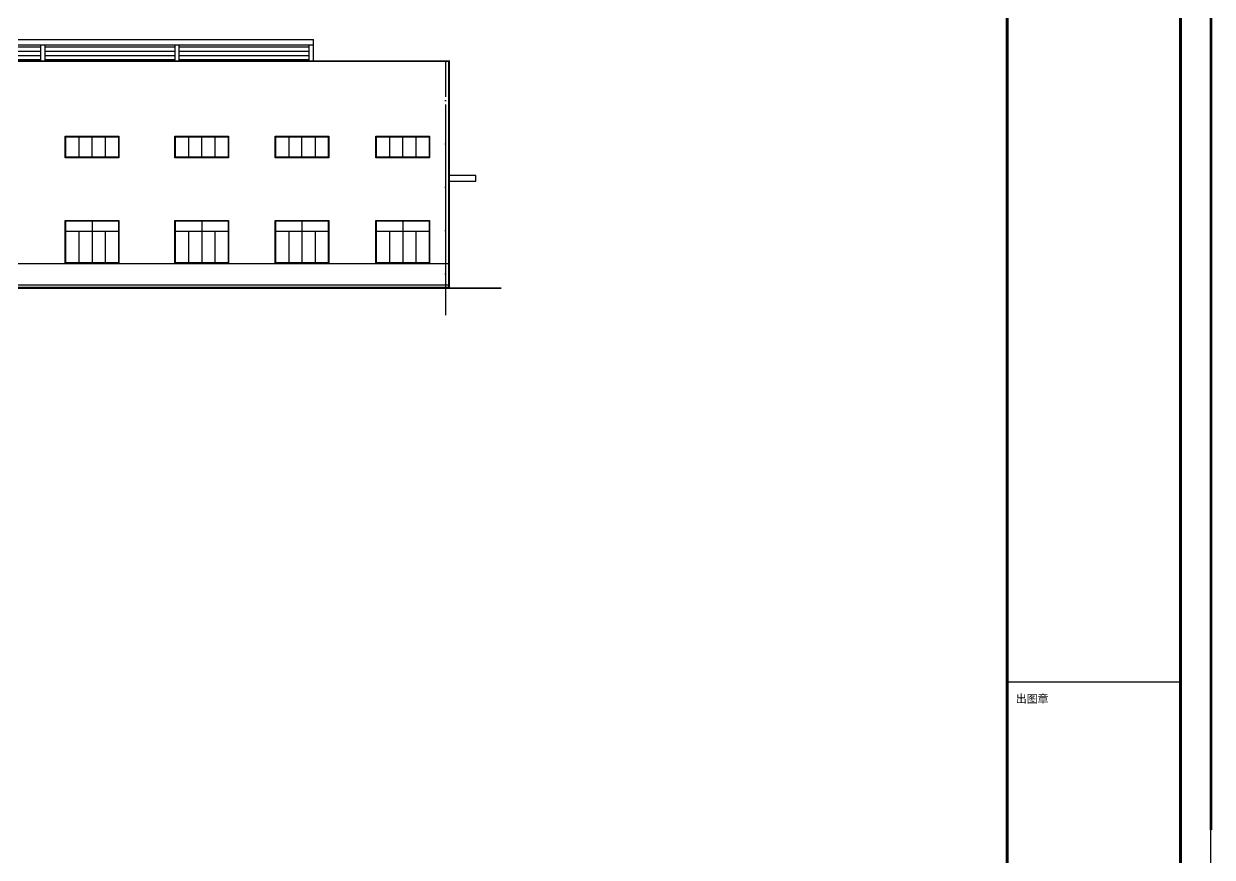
# Model space of a CAD drawing. Extents: x 4150464 to 4450492, y 75142 to 874437.
# Drawn here: x 4384090 to 4450492, y 252900 to 299466 of the extents above; entities that cross this region are included whole.
import ezdxf

# ---------------------------------------------------------------- set-up
doc = ezdxf.new("R2010")
doc.units = 0
doc.header["$LTSCALE"] = 1000
doc.header["$MEASUREMENT"] = 0
doc.linetypes.add('DOTE', pattern=[2.42, 2, -0.2, 0.02, -0.2])
for name, color, linetype in [('AXIS', 3, 'Continuous'), ('DOTE', 8, 'DOTE'), ('PUB_TITLE', 4, 'Continuous'), ('图框', 7, 'Continuous'), ('外框线', 7, 'Continuous'), ('窗', 4, 'Continuous'), ('线', 144, 'Continuous'), ('雨棚', 7, 'Continuous')]:
    doc.layers.add(name, color=color, linetype=linetype)
doc.styles.add('黑体', font='simhei.ttf')

msp = doc.modelspace()

# ---------------------------------------------------------------- hatches: boundary and pattern name
at = {"layer": '线'}
h = msp.add_hatch(dxfattribs=at)
h.set_pattern_fill('ANSI31', color=256, scale=150, angle=135, style=0)
h.set_pattern_definition([(180, (3447961.3, -331663.97), (-4e-14, -238.125), [])])
h.paths.add_polyline_path([(4370280, 298281), (4370280, 297381), (4377540, 297381), (4377540, 298281)])
h.paths.add_polyline_path([(4377780, 298281), (4377780, 297381), (4385040, 297381), (4385040, 298281)])
h = msp.add_hatch(dxfattribs=at)
h.set_pattern_fill('ANSI31', color=256, scale=150, angle=135, style=0)
h.set_pattern_definition([(180, (3462961.3, -331663.97), (-4e-14, -238.125), [])])
h.paths.add_polyline_path([(4385280, 298281), (4385280, 297381), (4392540, 297381), (4392540, 298281)])
h.paths.add_polyline_path([(4392780, 298281), (4392780, 297381), (4400040, 297381), (4400040, 298281)])

# ---------------------------------------------------------------- linework, layer by layer
at = {"layer": 'AXIS'}
msp.add_line((4407650, 293187), (4407650, 283187), dxfattribs=at)
at = {"layer": 'DOTE', "linetype": 'DOTE'}
msp.add_line((4407650, 297381), (4407650, 284731), dxfattribs=at)
at = {"layer": 'PUB_TITLE'}
msp.add_lwpolyline([(4248288, 197542), (4450418, 197542), (4450418, 340512), (4248288, 340512)], close=True, dxfattribs=at)
msp.add_lwpolyline([(4248288, 197542), (4450418, 197542), (4450418, 340512), (4248288, 340512)], close=True, dxfattribs=at)
at = {"layer": 'PUB_TITLE', "const_width": 170}
msp.add_lwpolyline([(4252538, 199242), (4448718, 199242), (4448718, 338812), (4252538, 338812)], close=True, dxfattribs=at)
msp.add_lwpolyline([(4252538, 199242), (4448718, 199242), (4448718, 338812), (4252538, 338812)], close=True, dxfattribs=at)
at = {"layer": '图框', "color": 4}
for p, q in [((4450418, 340512), (4450418, 254412)), ((4450418, 340512), (4450418, 280512)), ((4450418, 340512), (4450418, 254412)), ((4450418, 340512), (4450418, 280512)), ((4439028, 338812), (4439028, 199242)), ((4439028, 338812), (4439028, 199242))]:
    msp.add_line(p, q, dxfattribs=at)
for points, const_width in [([(4450418, 340512), (4450418, 254412)], 148), ([(4450418, 340512), (4450418, 280512)], 148), ([(4450418, 340512), (4450418, 254412)], 148), ([(4450418, 340512), (4450418, 280512)], 148), ([(4439028, 338812), (4439028, 199242)], 168), ([(4439028, 338812), (4439028, 199242)], 168)]:
    msp.add_lwpolyline(points, dxfattribs=dict(at, const_width=const_width))
at = {"layer": '图框', "color": 4, "const_width": 168}
msp.add_lwpolyline([(4439028, 338812), (4448718, 338812), (4448718, 199242), (4439028, 199242)], close=True, dxfattribs=at)
msp.add_lwpolyline([(4439028, 338812), (4448718, 338812), (4448718, 199242), (4439028, 199242)], close=True, dxfattribs=at)
at = {"layer": '图框', "color": 0, "const_width": 85}
msp.add_lwpolyline([(4439028, 262686), (4448718, 262686)], dxfattribs=at)
msp.add_lwpolyline([(4439028, 262686), (4448718, 262686)], dxfattribs=at)
at = {"layer": '外框线'}
for p, q in [((4280040, 298581), (4400280, 298581)), ((4280040, 298281), (4400280, 298281)), ((4385040, 297381), (4385040, 298281)), ((4385280, 297381), (4385280, 298281)), ((4392540, 297381), (4392540, 298281)), ((4392780, 297381), (4392780, 298281)), ((4400040, 297381), (4400040, 298281)), ((4400280, 297381), (4400280, 298581))]:
    msp.add_line(p, q, dxfattribs=at)
at = {"layer": '外框线', "const_width": 100}
msp.add_lwpolyline([(4272300, 297381), (4407850, 297381), (4407850, 284731), (4272300, 284731)], close=True, dxfattribs=at)
at = {"layer": '外框线', "const_width": 80}
msp.add_lwpolyline([(4410766, 284691), (4269779, 284691)], dxfattribs=at)
at = {"layer": '窗'}
for p, q in [((4387175, 293151), (4387175, 292011)), ((4387910, 292011), (4387910, 293151)), ((4388645, 293151), (4388645, 292011)), ((4393300, 293151), (4393300, 292011)), ((4394035, 292011), (4394035, 293151)), ((4394770, 293151), (4394770, 292011)), ((4398900, 293151), (4398900, 292011)), ((4399635, 292011), (4399635, 293151)), ((4400370, 293151), (4400370, 292011)), ((4404530, 293151), (4404530, 292011)), ((4405265, 292011), (4405265, 293151)), ((4406000, 293151), (4406000, 292011)), ((4387910, 288451), (4387910, 286111)), ((4394035, 288451), (4394035, 286111)), ((4399635, 288451), (4399635, 286111)), ((4405265, 288451), (4405265, 286111)), ((4386440, 287881), (4389380, 287881)), ((4387175, 287881), (4387175, 286111)), ((4388645, 287881), (4388645, 286111)), ((4392565, 287881), (4395505, 287881)), ((4393300, 287881), (4393300, 286111)), ((4394770, 287881), (4394770, 286111)), ((4398165, 287881), (4401105, 287881)), ((4398900, 287881), (4398900, 286111)), ((4400370, 287881), (4400370, 286111)), ((4403795, 287881), (4406735, 287881)), ((4404530, 287881), (4404530, 286111)), ((4406000, 287881), (4406000, 286111))]:
    msp.add_line(p, q, dxfattribs=at)
for points in [[(4386410, 293181), (4389410, 293181), (4389410, 291981), (4386410, 291981)], [(4386440, 293151), (4389380, 293151), (4389380, 292011), (4386440, 292011)], [(4392535, 293181), (4395535, 293181), (4395535, 291981), (4392535, 291981)], [(4392565, 293151), (4395505, 293151), (4395505, 292011), (4392565, 292011)], [(4398135, 293181), (4401135, 293181), (4401135, 291981), (4398135, 291981)], [(4398165, 293151), (4401105, 293151), (4401105, 292011), (4398165, 292011)], [(4403765, 293181), (4406765, 293181), (4406765, 291981), (4403765, 291981)], [(4403795, 293151), (4406735, 293151), (4406735, 292011), (4403795, 292011)], [(4386410, 288481), (4389410, 288481), (4389410, 286081), (4386410, 286081)], [(4386440, 288451), (4389380, 288451), (4389380, 286111), (4386440, 286111)], [(4392535, 288481), (4395535, 288481), (4395535, 286081), (4392535, 286081)], [(4392565, 288451), (4395505, 288451), (4395505, 286111), (4392565, 286111)], [(4398135, 288481), (4401135, 288481), (4401135, 286081), (4398135, 286081)], [(4398165, 288451), (4401105, 288451), (4401105, 286111), (4398165, 286111)], [(4403765, 288481), (4406765, 288481), (4406765, 286081), (4403765, 286081)], [(4403795, 288451), (4406735, 288451), (4406735, 286111), (4403795, 286111)]]:
    msp.add_lwpolyline(points, close=True, dxfattribs=at)
at = {"layer": '线'}
for p, q in [((4272300, 297381), (4407850, 297381)), ((4407850, 284731), (4407850, 297381)), ((4382710, 286081), (4407850, 286081)), ((4272300, 284881), (4407850, 284881)), ((4272300, 284731), (4407850, 284731))]:
    msp.add_line(p, q, dxfattribs=at)
at = {"layer": '雨棚'}
msp.add_lwpolyline([(4407850, 290681), (4409350, 290681), (4409350, 290981), (4407850, 290981)], dxfattribs=at)

# ---------------------------------------------------------------- texts
at = {"layer": '图框', "color": 4, "style": '黑体'}
msp.add_text('出图章', height=447, dxfattribs=at).set_placement((4439514, 261529))
msp.add_text('出图章', height=447, dxfattribs=at).set_placement((4439514, 261529))

doc.saveas('drawing.dxf')
